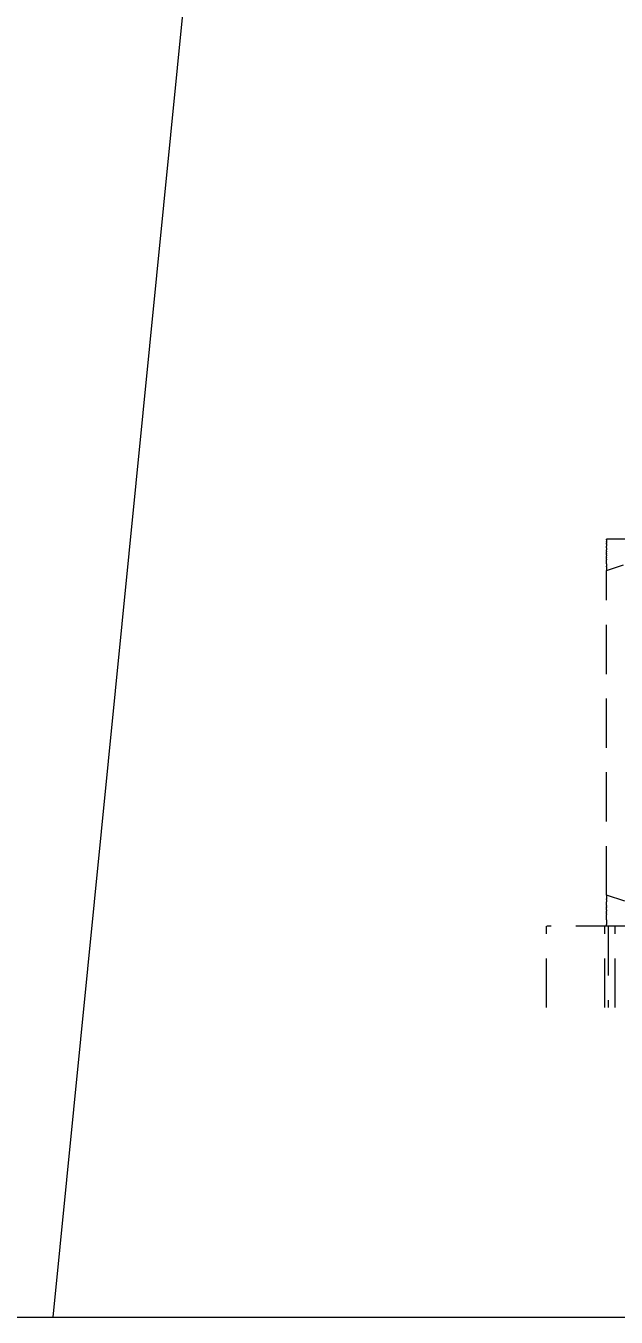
# Model space of a CAD drawing. Header units: millimetres. Extents: x -279 to 4999, y 61 to 3536.
# Drawn here: x 3851.47 to 3866.73, y 2822.36 to 2855.73 of the extents above; entities that cross this region are included whole.
import ezdxf

# ---------------------------------------------------------------- set-up
doc = ezdxf.new("R2010")
doc.units = ezdxf.units.MM
doc.linetypes.add('HIDDEN', pattern=[1.905, 1.27, -0.635])
for name, color, linetype, lineweight in [('ZANO_R', 7, 'Continuous', 0), ('ZANO_R_przerywana', 7, 'HIDDEN', 0), ('ZANO_W', 1, 'Continuous', 0)]:
    doc.layers.add(name, color=color, linetype=linetype, lineweight=lineweight)
doc.styles.add('Arial', font='arial.ttf')
doc.styles.get("Standard").update_dxf_attribs({"font": 'ARIALUNI.TTF'})
doc.dimstyles.new('pl i ang', dxfattribs={"dimtxt": 50, "dimasz": 50, "dimexe": 1.25, "dimexo": 0.625, "dimgap": 10, "dimtad": 1, "dimtoh": 1, "dimtxsty": 'Standard', "dimcen": 2.5, "dimclrd": 1, "dimclre": 1, "dimclrt": 1, "dimadec": 0, "dimazin": 0, "dimtfac": 1, "dimtmove": 0, "dimatfit": 3, "dimfxl": 1, "dimarcsym": 1})

# ---------------------------------------------------------------- blocks, each defined once
blk = doc.blocks.new('*D420')
at = {"layer": 'ZANO_W', "color": 1, "lineweight": -2}
blk.add_arc((3828.638, 2822.362), 150.809, 99.55169, 164.75824, dxfattribs=at)
at = {"layer": 'ZANO_W', "color": 1}
for points in [[(3803.838, 2964.418), (3803.389, 2977.744), (3843.59, 2972.429)], [(3676.526, 2862.893), (3689.741, 2861.125), (3677.829, 2822.362)]]:
    blk.add_solid(points, dxfattribs=at)
at = {"layer": 'ZANO_W', "color": 1, "insert": (3706.832, 2956.908), "char_height": 40, "attachment_point": 5, "rotation": 42.155, "style": 'Arial'}
blk.add_mtext('96%%d', dxfattribs=at)

msp = doc.modelspace()

# ---------------------------------------------------------------- linework, layer by layer
at = {"layer": 'ZANO_R'}
for p, q in [((3894.611, 3248.362), (3852.165, 2822.362)), ((3774.483, 2822.362), (4574.483, 2822.362))]:
    msp.add_line(p, q, dxfattribs=at)
msp.add_lwpolyline([(-183.016, 2822.362), (4693.278, 2822.362)], dxfattribs=at)
at = {"layer": 'ZANO_R_przerywana'}
for p, q in [((3866.483, 2842.451), (3866.483, 2842.462)), ((3870.839, 2842.462), (3866.483, 2842.462)), ((3866.483, 2842.451), (3866.483, 2842.412)), ((3866.483, 2842.407), (3866.483, 2842.412)), ((3866.483, 2842.407), (3866.483, 2842.371)), ((3866.483, 2842.357), (3866.483, 2842.371)), ((3866.483, 2842.357), (3866.483, 2842.346)), ((3866.483, 2842.337), (3866.483, 2842.346)), ((3866.483, 2842.337), (3866.483, 2842.282)), ((3866.483, 2842.244), (3866.483, 2842.282)), ((3866.483, 2842.244), (3866.483, 2842.218)), ((3866.483, 2842.217), (3866.483, 2842.218)), ((3866.483, 2842.217), (3866.483, 2842.192)), ((3866.483, 2842.158), (3866.483, 2842.192)), ((3866.483, 2842.158), (3866.483, 2842.14)), ((3866.483, 2842.094), (3866.483, 2842.14)), ((3866.483, 2842.094), (3866.483, 2842.087)), ((3866.483, 2842.06), (3866.483, 2842.087)), ((3866.483, 2842.06), (3866.483, 2842.034)), ((3866.483, 2841.989), (3866.483, 2842.034)), ((3866.483, 2841.989), (3866.483, 2841.98)), ((3866.483, 2841.952), (3866.483, 2841.98)), ((3866.483, 2841.952), (3866.483, 2841.927)), ((3866.483, 2841.832), (3866.483, 2841.927)), ((3866.483, 2841.832), (3866.483, 2841.766)), ((3866.483, 2841.658), (3866.918, 2841.804)), ((3866.483, 2841.747), (3866.483, 2841.766)), ((3866.483, 2841.747), (3866.483, 2841.658)), ((3866.483, 2833.266), (3866.483, 2841.658)), ((3866.483, 2833.266), (3866.483, 2833.176)), ((3866.95, 2833.11), (3866.483, 2833.266)), ((3866.483, 2833.158), (3866.483, 2833.176)), ((3866.483, 2833.158), (3866.483, 2833.092)), ((3866.483, 2832.997), (3866.483, 2833.092)), ((3866.483, 2832.997), (3866.483, 2832.973)), ((3866.483, 2832.944), (3866.483, 2832.973)), ((3866.483, 2832.944), (3866.483, 2832.935)), ((3866.483, 2832.891), (3866.483, 2832.935)), ((3866.483, 2832.891), (3866.483, 2832.864)), ((3866.483, 2832.838), (3866.483, 2832.864)), ((3866.483, 2832.838), (3866.483, 2832.83)), ((3866.483, 2832.785), (3866.483, 2832.83)), ((3866.483, 2832.785), (3866.483, 2832.766)), ((3866.483, 2832.706), (3866.483, 2832.766)), ((3866.483, 2832.706), (3866.483, 2832.704)), ((3866.483, 2832.631), (3866.483, 2832.704)), ((3866.483, 2832.631), (3866.483, 2832.587)), ((3866.483, 2832.585), (3866.483, 2832.587)), ((3866.483, 2832.585), (3866.483, 2832.512)), ((3864.933, 2830.362), (3864.933, 2832.462)), ((3886.008, 2832.462), (3864.934, 2832.462)), ((3866.433, 2830.362), (3866.433, 2832.462)), ((3866.483, 2832.476), (3866.483, 2832.512)), ((3866.483, 2832.476), (3866.483, 2832.473)), ((3866.483, 2832.465), (3866.483, 2832.473)), ((3866.483, 2832.465), (3866.483, 2832.463)), ((3866.519, 2832.462), (3866.519, 2830.362)), ((3866.705, 2830.362), (3866.705, 2832.462))]:
    msp.add_line(p, q, dxfattribs=at)

# ---------------------------------------------------------------- dimensions: what is measured, and where the dimension line sits
at = {"layer": 'ZANO_W'}
dim = msp.add_angular_dim_2l(base=(3762.039, 2957.67), line1=((-183.016, 2822.362), (4693.278, 2822.362)), line2=((3828.704, 2823.021), (3872.521, 3262.782)), dimstyle='pl i ang', override={"dimtxt": 40, "dimasz": 40, "dimexe": 10, "dimexo": 10, "dimtoh": 0, "dimdec": 0, "dimtxsty": 'Arial', "dimtdec": 0, "dimtmove": 1}, dxfattribs=at)
dim.commit()
dim.dimension.update_dxf_attribs({"geometry": '*D420', "text_midpoint": (3706.832, 2956.908)})

doc.saveas('drawing.dxf')
